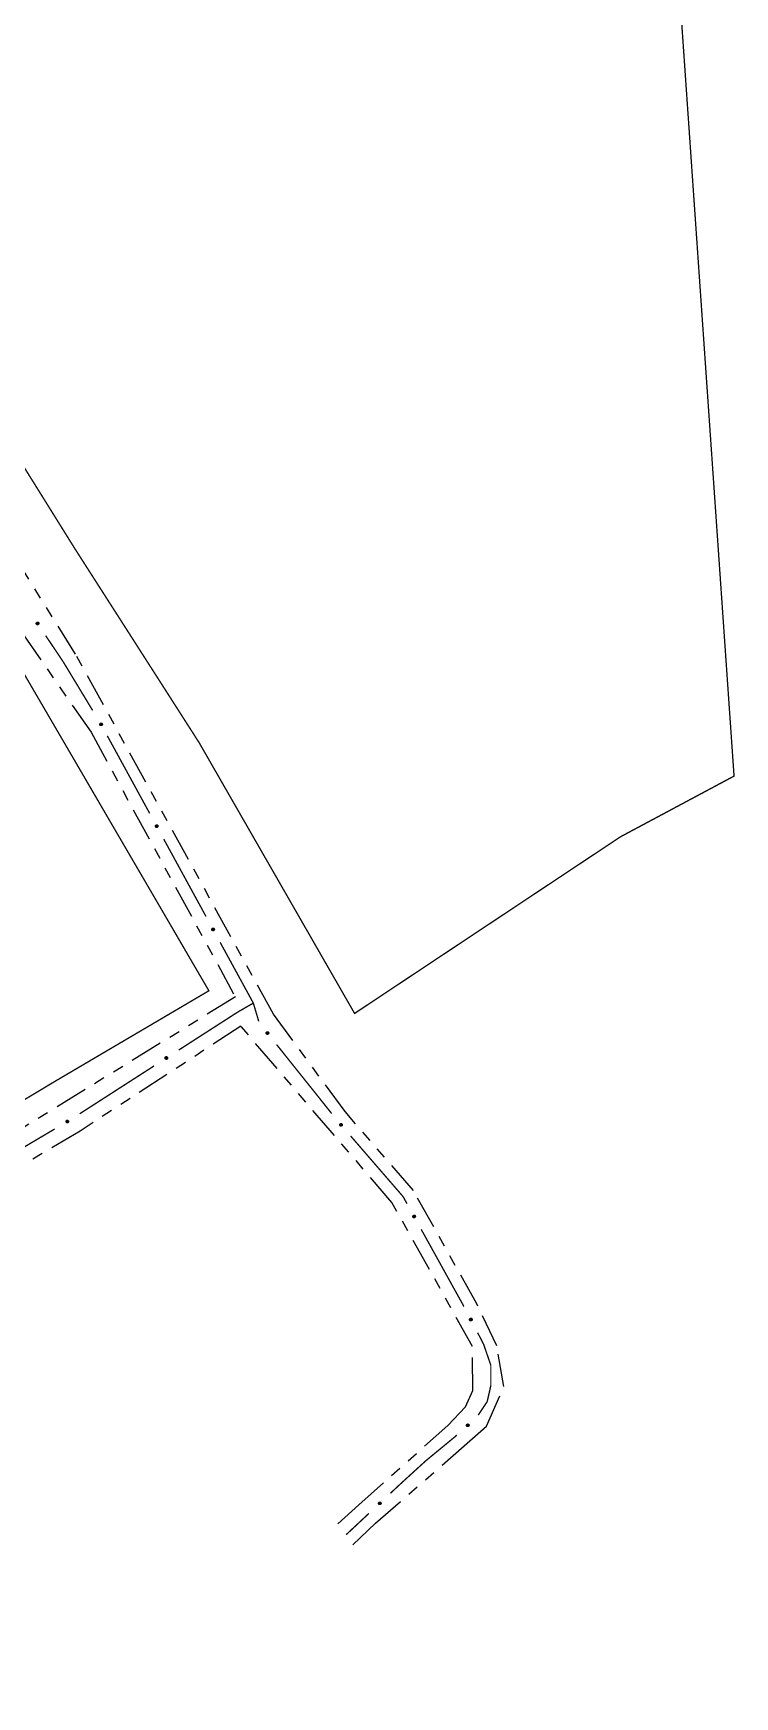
# Model space of a CAD drawing. Extents: x 209066 to 212010, y 4879784 to 4881672.
# Drawn here: x 209937.2 to 210032.6, y 4880922.3 to 4881148.5 of the extents above; entities that cross this region are included whole.
import ezdxf

# ---------------------------------------------------------------- set-up
doc = ezdxf.new("R2010")
doc.units = 0
doc.header["$LTSCALE"] = 1.5
doc.header["$MEASUREMENT"] = 0
doc.linetypes.add('TRACO_12', pattern=[2.5, 2, -0.5])
doc.linetypes.add('TRACO_25', pattern=[8, 3, -1, 1, -1, 1, -1])
for name, color, linetype in [('RU-QUADRA', 210, 'CONTINUOUS'), ('SV-EIXO-RUA-N-PAV', 6, 'CONTINUOUS'), ('SV-RUA-NAO-PAV', 7, 'CONTINUOUS')]:
    doc.layers.add(name, color=color, linetype=linetype)

msp = doc.modelspace()

# ---------------------------------------------------------------- linework, layer by layer
at = {"layer": 'RU-QUADRA', "linetype": 'TRACO_12', "const_width": 0.18, "flags": 128}
msp.add_lwpolyline([(209908.510429, 4881131.651148), (209898.310052, 4881147.269765), (209931.78278, 4881179.66544), (209985.291336, 4881229.678714), (209999.112942, 4881242.909296), (210016.833574, 4881259.87218), (210019.629838, 4881227.046925), (210021.970035, 4881199.620922), (210032.544247, 4881047.516758), (210017.126917, 4881039.278042), (209980.933662, 4881015.241554), (209959.79243, 4881052.058216), (209942.79317, 4881078.591575), (209926.891045, 4881104.113577)], close=True, dxfattribs=at)
at = {"layer": 'RU-QUADRA', "linetype": 'Continuous', "const_width": 0.18, "flags": 128}
msp.add_lwpolyline([(209939.739522, 4881005.743658), (209961.115703, 4881018.321756), (209947.339515, 4881041.942318), (209935.514281, 4881062.217786), (209913.738327, 4881047.879886), (209892.765732, 4881034.913062), (209883.72378, 4881029.322653), (209853.569322, 4881010.065497), (209839.411317, 4881006.986201), (209833.182881, 4881005.750092), (209805.156079, 4881000.187834), (209807.500596, 4880982.620624), (209811.740314, 4880950.852886), (209815.334843, 4880935.23898), (209879.390319, 4880970.089045), (209910.224835, 4880987.986327), (209919.21962, 4880993.397984)], close=True, dxfattribs=at)
at = {"layer": 'SV-EIXO-RUA-N-PAV'}
for points in [[(209937.816525, 4881068.452341), (209937.864645, 4881068.443592), (209937.904212, 4881068.426232), (209937.933045, 4881068.402255), (209937.953, 4881068.374423), (209937.970208, 4881068.343651), (209937.980712, 4881068.308798), (209937.983802, 4881068.267533), (209937.975363, 4881068.219201), (209937.954916, 4881068.179837), (209937.932922, 4881068.150311), (209937.905098, 4881068.127833), (209937.874924, 4881068.111617), (209937.83836, 4881068.101903), (209937.796512, 4881068.09918), (209937.748117, 4881068.108842), (209937.709444, 4881068.126126), (209937.682163, 4881068.150051), (209937.659742, 4881068.178165), (209937.642551, 4881068.209792), (209937.632437, 4881068.244064), (209937.629771, 4881068.286204), (209937.63994, 4881068.333843), (209937.656739, 4881068.372612), (209937.680274, 4881068.400221), (209937.70845, 4881068.421672), (209937.739105, 4881068.439306), (209937.7737, 4881068.451324), (209937.816525, 4881068.452341)], [(209946.476773, 4881054.730022), (209946.523894, 4881054.716922), (209946.561714, 4881054.696028), (209946.588242, 4881054.669522), (209946.605577, 4881054.639988), (209946.619908, 4881054.607774), (209946.627191, 4881054.572109), (209946.626506, 4881054.530734), (209946.613697, 4881054.483373), (209946.589747, 4881054.446037), (209946.565152, 4881054.418639), (209946.535396, 4881054.39879), (209946.503869, 4881054.385393), (209946.466572, 4881054.379053), (209946.424649, 4881054.380156), (209946.377337, 4881054.394188), (209946.3404, 4881054.414927), (209946.315414, 4881054.441238), (209946.295649, 4881054.47128), (209946.281413, 4881054.504342), (209946.274465, 4881054.539393), (209946.275652, 4881054.5816), (209946.290121, 4881054.628114), (209946.310384, 4881054.66519), (209946.336338, 4881054.690539), (209946.366352, 4881054.709332), (209946.398487, 4881054.724099), (209946.434033, 4881054.732912), (209946.476773, 4881054.730022)], [(209954.042888, 4881040.882946), (209954.090009, 4881040.869847), (209954.127829, 4881040.848952), (209954.154357, 4881040.822447), (209954.171691, 4881040.792912), (209954.186022, 4881040.760699), (209954.193305, 4881040.725033), (209954.192621, 4881040.683659), (209954.179812, 4881040.636297), (209954.155861, 4881040.598961), (209954.131267, 4881040.571563), (209954.10151, 4881040.551714), (209954.069984, 4881040.538317), (209954.032687, 4881040.531977), (209953.990764, 4881040.53308), (209953.943452, 4881040.547112), (209953.906515, 4881040.567851), (209953.881529, 4881040.594162), (209953.861764, 4881040.624204), (209953.847527, 4881040.657266), (209953.84058, 4881040.692317), (209953.841767, 4881040.734525), (209953.856235, 4881040.781038), (209953.876499, 4881040.818115), (209953.902452, 4881040.843463), (209953.932467, 4881040.862256), (209953.964601, 4881040.877023), (209954.000148, 4881040.885837), (209954.042888, 4881040.882946)], [(209961.714807, 4881026.842232), (209961.761929, 4881026.829132), (209961.799749, 4881026.808238), (209961.826276, 4881026.781733), (209961.843611, 4881026.752198), (209961.857942, 4881026.719985), (209961.865225, 4881026.684319), (209961.86454, 4881026.642944), (209961.851731, 4881026.595583), (209961.827781, 4881026.558247), (209961.803186, 4881026.530849), (209961.77343, 4881026.511), (209961.741903, 4881026.497603), (209961.704606, 4881026.491263), (209961.662683, 4881026.492366), (209961.615371, 4881026.506398), (209961.578434, 4881026.527137), (209961.553448, 4881026.553448), (209961.533683, 4881026.58349), (209961.519447, 4881026.616552), (209961.512499, 4881026.651603), (209961.513686, 4881026.693811), (209961.528155, 4881026.740324), (209961.548418, 4881026.777401), (209961.574372, 4881026.802749), (209961.604386, 4881026.821542), (209961.636521, 4881026.836309), (209961.672067, 4881026.845123), (209961.714807, 4881026.842232)], [(209969.07027, 4881012.750065), (209969.118948, 4881012.745331), (209969.159817, 4881012.731308), (209969.190538, 4881012.709802), (209969.212729, 4881012.683719), (209969.232427, 4881012.654477), (209969.245781, 4881012.620614), (209969.252279, 4881012.579747), (209969.247873, 4881012.530882), (209969.230756, 4881012.48996), (209969.211283, 4881012.458713), (209969.185417, 4881012.434008), (209969.15669, 4881012.415348), (209969.121056, 4881012.40264), (209969.079577, 4881012.39646), (209969.030548, 4881012.402079), (209968.990576, 4881012.416102), (209968.961408, 4881012.437684), (209968.936735, 4881012.463845), (209968.916983, 4881012.493939), (209968.904065, 4881012.527255), (209968.897918, 4881012.56903), (209968.904106, 4881012.617347), (209968.917636, 4881012.657375), (209968.938804, 4881012.686838), (209968.965106, 4881012.710549), (209968.994195, 4881012.730662), (209969.027676, 4881012.745504), (209969.07027, 4881012.750065)], [(209955.505015, 4881009.158641), (209955.495321, 4881009.110702), (209955.477188, 4881009.071484), (209955.452649, 4881009.043127), (209955.42443, 4881009.023723), (209955.393325, 4881009.007123), (209955.358273, 4881008.997306), (209955.316955, 4881008.995028), (209955.268798, 4881009.004414), (209955.229844, 4881009.025631), (209955.200756, 4881009.048202), (209955.178828, 4881009.076461), (209955.163209, 4881009.106948), (209955.154215, 4881009.143696), (209955.152315, 4881009.18559), (209955.162926, 4881009.233785), (209955.180967, 4881009.272112), (209955.205423, 4881009.298917), (209955.233973, 4881009.320781), (209955.265931, 4881009.337348), (209955.300395, 4881009.346786), (209955.342579, 4881009.348623), (209955.390009, 4881009.33752), (209955.428441, 4881009.319962), (209955.455582, 4881009.29589), (209955.476475, 4881009.267297), (209955.493504, 4881009.236302), (209955.504839, 4881009.201478), (209955.505015, 4881009.158641)], [(209942.034995, 4881000.516983), (209942.023516, 4881000.46944), (209942.003929, 4881000.430927), (209941.978348, 4881000.403507), (209941.949424, 4881000.385172), (209941.91772, 4881000.369746), (209941.882325, 4881000.361246), (209941.840951, 4881000.360514), (209941.793179, 4881000.371694), (209941.755044, 4881000.394351), (209941.72682, 4881000.417993), (209941.705965, 4881000.447053), (209941.691495, 4881000.478102), (209941.683882, 4881000.51516), (209941.683549, 4881000.557096), (209941.695953, 4881000.604861), (209941.715415, 4881000.642487), (209941.740855, 4881000.668359), (209941.770202, 4881000.689141), (209941.802758, 4881000.704501), (209941.83755, 4881000.712645), (209941.879774, 4881000.712904), (209941.926756, 4881000.700036), (209941.964504, 4881000.681054), (209941.990727, 4881000.655984), (209942.010536, 4881000.62663), (209942.026395, 4881000.59502), (209942.03642, 4881000.559796), (209942.034995, 4881000.516983)], [(209979.074725, 4881000.269705), (209979.123552, 4881000.266876), (209979.164937, 4881000.25446), (209979.196475, 4881000.23417), (209979.219668, 4881000.208974), (209979.240493, 4881000.180524), (209979.25516, 4881000.147208), (209979.263248, 4881000.106626), (209979.260754, 4881000.057626), (209979.245249, 4881000.016067), (209979.227011, 4880999.984084), (209979.20213, 4880999.958386), (209979.174154, 4880999.938619), (209979.139044, 4880999.924528), (209979.097837, 4880999.916733), (209979.048627, 4880999.920433), (209979.008137, 4880999.932883), (209978.978148, 4880999.95331), (209978.952472, 4880999.978487), (209978.93156, 4881000.007787), (209978.917351, 4881000.040573), (209978.909577, 4881000.082076), (209978.913873, 4881000.130598), (209978.925829, 4881000.171123), (209978.945829, 4881000.201391), (209978.971186, 4881000.226111), (209978.999467, 4881000.247345), (209979.032342, 4881000.263483), (209979.074725, 4881000.269705)], [(209989.0544, 4880987.800799), (209989.101594, 4880987.787965), (209989.139531, 4880987.767284), (209989.166208, 4880987.740928), (209989.183709, 4880987.711492), (209989.198221, 4880987.67936), (209989.205705, 4880987.643736), (209989.205253, 4880987.602358), (209989.192711, 4880987.554925), (209989.168972, 4880987.517455), (209989.144532, 4880987.489919), (209989.114888, 4880987.469903), (209989.083437, 4880987.456328), (209989.046177, 4880987.449777), (209989.004248, 4880987.450645), (209988.956858, 4880987.46441), (209988.919804, 4880987.48494), (209988.894671, 4880987.51111), (209988.874737, 4880987.54104), (209988.860314, 4880987.574021), (209988.853169, 4880987.609033), (209988.854118, 4880987.651246), (209988.868325, 4880987.697841), (209988.888379, 4880987.735031), (209988.914189, 4880987.760525), (209988.944097, 4880987.779487), (209988.976148, 4880987.794434), (209989.011644, 4880987.803448), (209989.0544, 4880987.800799)], [(209996.770766, 4880973.781754), (209996.817613, 4880973.767703), (209996.855002, 4880973.746048), (209996.880988, 4880973.719011), (209996.897721, 4880973.689131), (209996.911397, 4880973.656635), (209996.917957, 4880973.62083), (209996.916435, 4880973.579477), (209996.902671, 4880973.532384), (209996.87797, 4880973.495541), (209996.852826, 4880973.468646), (209996.822674, 4880973.449404), (209996.790882, 4880973.436647), (209996.753464, 4880973.431063), (209996.711573, 4880973.433014), (209996.664554, 4880973.448001), (209996.628044, 4880973.469483), (209996.603596, 4880973.496295), (209996.584443, 4880973.52673), (209996.570878, 4880973.560074), (209996.564642, 4880973.595258), (209996.566683, 4880973.637433), (209996.58209, 4880973.683644), (209996.603099, 4880973.720303), (209996.629561, 4880973.745121), (209996.659949, 4880973.763303), (209996.692376, 4880973.777416), (209996.728094, 4880973.785509), (209996.770766, 4880973.781754)], [(209996.502247, 4880959.244319), (209996.500369, 4880959.195447), (209996.488761, 4880959.153827), (209996.469088, 4880959.121901), (209996.444348, 4880959.098222), (209996.416308, 4880959.076848), (209996.383285, 4880959.061535), (209996.342867, 4880959.052659), (209996.293828, 4880959.054199), (209996.251975, 4880959.068893), (209996.219643, 4880959.086505), (209996.193467, 4880959.110881), (209996.173159, 4880959.138468), (209996.158388, 4880959.173297), (209996.149792, 4880959.214344), (209996.152534, 4880959.263617), (209996.164194, 4880959.304341), (209996.184033, 4880959.334722), (209996.208706, 4880959.360883), (209996.237594, 4880959.382361), (209996.270097, 4880959.397206), (209996.311441, 4880959.405785), (209996.360037, 4880959.402435), (209996.400788, 4880959.391269), (209996.431439, 4880959.371862), (209996.456648, 4880959.346991), (209996.478428, 4880959.319129), (209996.495202, 4880959.286573), (209996.502247, 4880959.244319)], [(209984.531617, 4880948.639227), (209984.53067, 4880948.590327), (209984.519856, 4880948.548495), (209984.500794, 4880948.5162), (209984.476509, 4880948.492054), (209984.448882, 4880948.47015), (209984.416156, 4880948.454212), (209984.375915, 4880948.444567), (209984.326855, 4880948.445174), (209984.28473, 4880948.459068), (209984.252069, 4880948.476061), (209984.225433, 4880948.499935), (209984.204604, 4880948.52713), (209984.189172, 4880948.561672), (209984.179796, 4880948.602547), (209984.1816, 4880948.651864), (209984.192483, 4880948.692803), (209984.21174, 4880948.723555), (209984.23591, 4880948.750181), (209984.264383, 4880948.772206), (209984.296598, 4880948.787666), (209984.337771, 4880948.797031), (209984.386423, 4880948.794606), (209984.427378, 4880948.784218), (209984.458393, 4880948.765398), (209984.484071, 4880948.741012), (209984.506378, 4880948.713569), (209984.523769, 4880948.681339), (209984.531617, 4880948.639227)]]:
    msp.add_lwpolyline(points, close=True, dxfattribs=at)
for points in [[(209937.629771, 4881068.286204), (209937.796512, 4881068.09918)], [(209937.632437, 4881068.244064), (209937.748117, 4881068.108842)], [(209937.63615, 4881068.261889), (209937.767604, 4881068.110193)], [(209937.638266, 4881068.307689), (209937.815314, 4881068.102784)], [(209937.63994, 4881068.333843), (209937.83836, 4881068.101903)], [(209937.640441, 4881068.223679), (209937.724797, 4881068.122538)], [(209937.642551, 4881068.209792), (209937.709444, 4881068.126126)], [(209937.648718, 4881068.350867), (209937.853135, 4881068.110102)], [(209937.656739, 4881068.372612), (209937.874924, 4881068.111617)], [(209937.669803, 4881068.383107), (209937.887912, 4881068.121951)], [(209937.680274, 4881068.400221), (209937.905098, 4881068.127833)], [(209937.695452, 4881068.408549), (209937.91586, 4881068.139075)], [(209937.70845, 4881068.421672), (209937.932922, 4881068.150311)], [(209937.726798, 4881068.427956), (209937.942626, 4881068.170198)], [(209937.739105, 4881068.439306), (209937.954916, 4881068.179837)], [(209937.758922, 4881068.441309), (209937.96295, 4881068.20357)], [(209937.7737, 4881068.451324), (209937.975363, 4881068.219201)], [(209937.794088, 4881068.450132), (209937.976056, 4881068.245244)], [(209937.816525, 4881068.452341), (209937.983802, 4881068.267533)], [(209937.842543, 4881068.44651), (209937.977784, 4881068.29407)], [(209937.864645, 4881068.443592), (209937.980712, 4881068.308798)], [(209937.887243, 4881068.433793), (209937.969706, 4881068.333024)], [(209937.904212, 4881068.426232), (209937.970208, 4881068.343651)], [(209946.274465, 4881054.539393), (209946.377337, 4881054.394188)], [(209946.275652, 4881054.5816), (209946.424649, 4881054.380156)], [(209946.279787, 4881054.556805), (209946.396866, 4881054.393757)], [(209946.280577, 4881054.518364), (209946.355363, 4881054.409953)], [(209946.281413, 4881054.504342), (209946.3404, 4881054.414927)], [(209946.28607, 4881054.602221), (209946.443702, 4881054.38203)], [(209946.290121, 4881054.628114), (209946.466572, 4881054.379053)], [(209946.300414, 4881054.644267), (209946.482032, 4881054.38587)], [(209946.310384, 4881054.66519), (209946.503869, 4881054.385393)], [(209946.32435, 4881054.67445), (209946.517745, 4881054.394499)], [(209946.336338, 4881054.690539), (209946.535396, 4881054.39879)], [(209946.352212, 4881054.697449), (209946.547138, 4881054.409005)], [(209946.366352, 4881054.709332), (209946.565152, 4881054.418639)], [(209946.385197, 4881054.713917), (209946.576629, 4881054.437558)], [(209946.398487, 4881054.724099), (209946.589747, 4881054.446037)], [(209946.418404, 4881054.724287), (209946.599911, 4881054.468939)], [(209946.434033, 4881054.732912), (209946.613697, 4881054.483373)], [(209946.454228, 4881054.729867), (209946.616761, 4881054.509244)], [(209946.476773, 4881054.730022), (209946.626506, 4881054.530734)], [(209946.50215, 4881054.721844), (209946.622933, 4881054.55771)], [(209946.523894, 4881054.716922), (209946.627191, 4881054.572109)], [(209946.545505, 4881054.705105), (209946.618439, 4881054.597237)], [(209946.561714, 4881054.696028), (209946.619908, 4881054.607774)], [(209953.84058, 4881040.692317), (209953.943452, 4881040.547112)], [(209953.841767, 4881040.734525), (209953.990764, 4881040.53308)], [(209953.845902, 4881040.709729), (209953.96298, 4881040.546682)], [(209953.846692, 4881040.671288), (209953.921477, 4881040.562877)], [(209953.847527, 4881040.657266), (209953.906515, 4881040.567851)], [(209953.852185, 4881040.755145), (209954.009816, 4881040.534955)], [(209953.856235, 4881040.781038), (209954.032687, 4881040.531977)], [(209953.866529, 4881040.797192), (209954.048147, 4881040.538794)], [(209953.876499, 4881040.818115), (209954.069984, 4881040.538317)], [(209953.890465, 4881040.827375), (209954.08386, 4881040.547423)], [(209953.902452, 4881040.843463), (209954.10151, 4881040.551714)], [(209953.918327, 4881040.850373), (209954.113252, 4881040.561929)], [(209953.932467, 4881040.862256), (209954.131267, 4881040.571563)], [(209953.951311, 4881040.866841), (209954.142744, 4881040.590482)], [(209953.964601, 4881040.877023), (209954.155861, 4881040.598961)], [(209953.984519, 4881040.877211), (209954.166025, 4881040.621863)], [(209954.000148, 4881040.885837), (209954.179812, 4881040.636297)], [(209954.020343, 4881040.882791), (209954.182875, 4881040.662168)], [(209954.042888, 4881040.882946), (209954.192621, 4881040.683659)], [(209954.068265, 4881040.874768), (209954.189047, 4881040.710634)], [(209954.090009, 4881040.869847), (209954.193305, 4881040.725033)], [(209954.11162, 4881040.858029), (209954.184553, 4881040.750162)], [(209954.127829, 4881040.848952), (209954.186022, 4881040.760699)], [(209961.512499, 4881026.651603), (209961.615371, 4881026.506398)], [(209961.513686, 4881026.693811), (209961.662683, 4881026.492366)], [(209961.517821, 4881026.669015), (209961.6349, 4881026.505967)], [(209961.518612, 4881026.630574), (209961.593397, 4881026.522163)], [(209961.519447, 4881026.616552), (209961.578434, 4881026.527137)], [(209961.524104, 4881026.714431), (209961.681736, 4881026.49424)], [(209961.528155, 4881026.740324), (209961.704606, 4881026.491263)], [(209961.538448, 4881026.756477), (209961.720066, 4881026.49808)], [(209961.548418, 4881026.777401), (209961.741903, 4881026.497603)], [(209961.562384, 4881026.786661), (209961.755779, 4881026.506709)], [(209961.574372, 4881026.802749), (209961.77343, 4881026.511)], [(209961.590246, 4881026.809659), (209961.785172, 4881026.521215)], [(209961.604386, 4881026.821542), (209961.803186, 4881026.530849)], [(209961.623231, 4881026.826127), (209961.814663, 4881026.549768)], [(209961.636521, 4881026.836309), (209961.827781, 4881026.558247)], [(209961.656438, 4881026.836497), (209961.837945, 4881026.581149)], [(209961.672067, 4881026.845123), (209961.851731, 4881026.595583)], [(209961.692262, 4881026.842077), (209961.854795, 4881026.621454)], [(209961.714807, 4881026.842232), (209961.86454, 4881026.642944)], [(209961.740185, 4881026.834054), (209961.860967, 4881026.66992)], [(209961.761929, 4881026.829132), (209961.865225, 4881026.684319)], [(209961.783539, 4881026.817315), (209961.856473, 4881026.709447)], [(209961.799749, 4881026.808238), (209961.857942, 4881026.719985)], [(209968.897918, 4881012.56903), (209969.079577, 4881012.39646)], [(209968.904065, 4881012.527255), (209969.030548, 4881012.402079)], [(209968.904106, 4881012.617347), (209969.121056, 4881012.40264)], [(209968.904605, 4881012.591144), (209969.098016, 4881012.401608)], [(209968.906289, 4881012.545326), (209969.049856, 4881012.40504)], [(209968.911444, 4881012.63504), (209969.1351, 4881012.412034)], [(209968.91373, 4881012.507604), (209969.006174, 4881012.413797)], [(209968.916983, 4881012.493939), (209968.990576, 4881012.416102)], [(209968.917636, 4881012.657375), (209969.15669, 4881012.415348)], [(209968.929786, 4881012.668915), (209969.168777, 4881012.426722)], [(209968.938804, 4881012.686838), (209969.185417, 4881012.434008)], [(209968.95324, 4881012.696395), (209969.195211, 4881012.446103)], [(209968.965106, 4881012.710549), (209969.211283, 4881012.458713)], [(209968.982871, 4881012.718331), (209969.219306, 4881012.479336)], [(209968.994195, 4881012.730662), (209969.230756, 4881012.48996)], [(209969.013778, 4881012.7343), (209969.236797, 4881012.514277)], [(209969.027676, 4881012.745504), (209969.247873, 4881012.530882)], [(209969.048093, 4881012.746005), (209969.246406, 4881012.556893)], [(209969.07027, 4881012.750065), (209969.252279, 4881012.579747)], [(209969.09668, 4881012.746409), (209969.244084, 4881012.605694)], [(209969.118948, 4881012.745331), (209969.245781, 4881012.620614)], [(209969.14228, 4881012.737438), (209969.232807, 4881012.643845)], [(209969.159817, 4881012.731308), (209969.232427, 4881012.654477)], [(209955.342579, 4881009.348623), (209955.152315, 4881009.18559)], [(209955.390009, 4881009.33752), (209955.154215, 4881009.143696)], [(209955.363893, 4881009.339707), (209955.155549, 4881009.16672)], [(209955.406858, 4881009.328409), (209955.162122, 4881009.128763)], [(209955.300395, 4881009.346786), (209955.162926, 4881009.233785)], [(209955.428441, 4881009.319962), (209955.163209, 4881009.106948)], [(209955.318143, 4881009.342724), (209955.163893, 4881009.214275)], [(209955.438677, 4881009.306695), (209955.173285, 4881009.093759)], [(209955.279857, 4881009.339184), (209955.177077, 4881009.256831)], [(209955.455582, 4881009.29589), (209955.178828, 4881009.076461)], [(209955.265931, 4881009.337348), (209955.180967, 4881009.272112)], [(209955.46361, 4881009.280551), (209955.189857, 4881009.06548)], [(209955.476475, 4881009.267297), (209955.200756, 4881009.048202)], [(209955.482397, 4881009.248829), (209955.220448, 4881009.038108)], [(209955.493504, 4881009.236302), (209955.229844, 4881009.025631)], [(209955.495117, 4881009.216449), (209955.253414, 4881009.017132)], [(209955.504839, 4881009.201478), (209955.268798, 4881009.004414)], [(209955.503247, 4881009.181116), (209955.294823, 4881009.00321)], [(209955.505015, 4881009.158641), (209955.316955, 4881008.995028)], [(209955.498674, 4881009.132743), (209955.343605, 4881009.000523)], [(209955.495321, 4881009.110702), (209955.358273, 4881008.997306)], [(209955.485081, 4881009.088301), (209955.38271, 4881009.007834)], [(209955.477188, 4881009.071484), (209955.393325, 4881009.007123)], [(209941.879774, 4881000.712904), (209941.683549, 4881000.557096)], [(209941.926756, 4881000.700036), (209941.683882, 4881000.51516)], [(209941.900739, 4881000.703198), (209941.686075, 4881000.538119)], [(209941.943252, 4881000.690302), (209941.691225, 4881000.499943)], [(209941.964504, 4881000.681054), (209941.691495, 4881000.478102)], [(209941.83755, 4881000.712645), (209941.695953, 4881000.604861)], [(209941.855135, 4881000.707922), (209941.696191, 4881000.585329)], [(209941.974237, 4881000.667413), (209941.701072, 4881000.464546)], [(209941.990727, 4881000.655984), (209941.705965, 4881000.447053)], [(209941.816743, 4881000.705816), (209941.710957, 4881000.627362)], [(209941.802758, 4881000.704501), (209941.715415, 4881000.642487)], [(209941.998176, 4881000.640355), (209941.716575, 4881000.435667)], [(209942.010536, 4881000.62663), (209941.72682, 4881000.417993)], [(209942.015764, 4881000.607954), (209941.746122, 4881000.407171)], [(209942.026395, 4881000.59502), (209941.755044, 4881000.394351)], [(209942.027265, 4881000.575121), (209941.778281, 4881000.384978)], [(209942.03642, 4881000.559796), (209941.793179, 4881000.371694)], [(209942.034068, 4881000.539509), (209941.81914, 4881000.369517)], [(209942.034995, 4881000.516983), (209941.840951, 4881000.360514)], [(209942.02769, 4881000.49134), (209941.867788, 4881000.365009)], [(209942.023516, 4881000.46944), (209941.882325, 4881000.361246)], [(209942.012446, 4881000.447438), (209941.907139, 4881000.370853)], [(209942.003929, 4881000.430927), (209941.91772, 4881000.369746)], [(209978.909577, 4881000.082076), (209979.097837, 4880999.916733)], [(209978.913873, 4881000.130598), (209979.139044, 4880999.924528)], [(209978.915394, 4881000.104434), (209979.116061, 4880999.922598)], [(209978.917351, 4881000.040573), (209979.048627, 4880999.920433)], [(209978.918867, 4881000.058717), (209979.067804, 4880999.924146)], [(209978.920514, 4881000.148564), (209979.15271, 4880999.934464)], [(209978.925829, 4881000.171123), (209979.174154, 4880999.938619)], [(209978.927776, 4881000.021314), (209979.023814, 4880999.93119)], [(209978.93156, 4881000.007787), (209979.008137, 4880999.932883)], [(209978.937519, 4881000.18313), (209979.185788, 4880999.950457)], [(209978.945829, 4881000.201391), (209979.20213, 4880999.958386)], [(209978.959881, 4881000.211504), (209979.211444, 4880999.970855)], [(209978.971186, 4881000.226111), (209979.227011, 4880999.984084)], [(209978.988633, 4881000.234581), (209979.234223, 4881000.005004)], [(209978.999467, 4881000.247345), (209979.245249, 4881000.016067)], [(209979.018893, 4881000.251745), (209979.250335, 4881000.040601)], [(209979.032342, 4881000.263483), (209979.260754, 4881000.057626)], [(209979.052724, 4881000.264781), (209979.258272, 4881000.08356)], [(209979.074725, 4881000.269705), (209979.263248, 4881000.106626)], [(209979.101259, 4881000.267083), (209979.254046, 4881000.132234)], [(209979.123552, 4881000.266876), (209979.25516, 4881000.147208)], [(209979.147174, 4881000.2599), (209979.241287, 4881000.169915)], [(209979.164937, 4881000.25446), (209979.240493, 4881000.180524)], [(209988.853169, 4880987.609033), (209988.956858, 4880987.46441)], [(209988.854118, 4880987.651246), (209989.004248, 4880987.450645)], [(209988.858393, 4880987.626474), (209988.976389, 4880987.464089)], [(209988.8594, 4880987.588038), (209988.934795, 4880987.480051)], [(209988.860314, 4880987.574021), (209988.919804, 4880987.48494)], [(209988.86442, 4880987.671925), (209989.02329, 4880987.452626)], [(209988.868325, 4880987.697841), (209989.046177, 4880987.449777)], [(209988.878527, 4880987.714052), (209989.061598, 4880987.456682)], [(209988.888379, 4880987.735031), (209989.083437, 4880987.456328)], [(209988.902292, 4880987.744369), (209989.097262, 4880987.465512)], [(209988.914189, 4880987.760525), (209989.114888, 4880987.469903)], [(209988.930024, 4880987.767524), (209989.126572, 4880987.480183)], [(209988.944097, 4880987.779487), (209989.144532, 4880987.489919)], [(209988.962916, 4880987.784178), (209989.155902, 4880987.508902)], [(209988.976148, 4880987.794434), (209989.168972, 4880987.517455)], [(209988.996064, 4880987.794735), (209989.179007, 4880987.540414)], [(209989.011644, 4880987.803448), (209989.192711, 4880987.554925)], [(209989.031856, 4880987.800517), (209989.195629, 4880987.580814)], [(209989.0544, 4880987.800799), (209989.205253, 4880987.602358)], [(209989.079823, 4880987.792764), (209989.201528, 4880987.629313)], [(209989.101594, 4880987.787965), (209989.205705, 4880987.643736)], [(209989.123271, 4880987.776269), (209989.196811, 4880987.668815)], [(209989.139531, 4880987.767284), (209989.198221, 4880987.67936)], [(209996.564642, 4880973.595258), (209996.664554, 4880973.448001)], [(209996.566683, 4880973.637433), (209996.711573, 4880973.433014)], [(209996.570315, 4880973.612559), (209996.68407, 4880973.447175)], [(209996.577516, 4880973.657839), (209996.730659, 4880973.434503)], [(209996.58209, 4880973.683644), (209996.753464, 4880973.431063)], [(209996.592708, 4880973.699586), (209996.769059, 4880973.437566)], [(209996.603099, 4880973.720303), (209996.790882, 4880973.436647)], [(209996.61725, 4880973.729278), (209996.80494, 4880973.445471)], [(209996.629561, 4880973.745121), (209996.822674, 4880973.449404)], [(209996.645571, 4880973.751708), (209996.83462, 4880973.459378)], [(209996.659949, 4880973.763303), (209996.852826, 4880973.468646)], [(209996.678883, 4880973.767506), (209996.864683, 4880973.487329)], [(209996.692376, 4880973.777416), (209996.87797, 4880973.495541)], [(209996.712293, 4880973.777201), (209996.888595, 4880973.518232)], [(209996.728094, 4880973.785509), (209996.902671, 4880973.532384)], [(209996.748223, 4880973.782055), (209996.906257, 4880973.558189)], [(209996.770766, 4880973.781754), (209996.916435, 4880973.579477)], [(209996.795973, 4880973.773064), (209996.913409, 4880973.606519)], [(209996.817613, 4880973.767703), (209996.917957, 4880973.62083)], [(209996.83898, 4880973.755451), (209996.909716, 4880973.64613)], [(209996.855002, 4880973.746048), (209996.911397, 4880973.656635)], [(209996.570327, 4880973.574109), (209996.642903, 4880973.464208)], [(209996.570878, 4880973.560074), (209996.628044, 4880973.469483)], [(209996.311441, 4880959.405785), (209996.149792, 4880959.214344)], [(209996.270097, 4880959.397206), (209996.152534, 4880959.263617)], [(209996.333908, 4880959.400404), (209996.15601, 4880959.196238)], [(209996.288267, 4880959.396043), (209996.156619, 4880959.244515)], [(209996.360037, 4880959.402435), (209996.158388, 4880959.173297)], [(209996.251045, 4880959.386408), (209996.162806, 4880959.288635)], [(209996.237594, 4880959.382361), (209996.164194, 4880959.304341)], [(209996.378129, 4880959.396145), (209996.168587, 4880959.159826)], [(209996.400788, 4880959.391269), (209996.173159, 4880959.138468)], [(209996.413019, 4880959.379815), (209996.185221, 4880959.127066)], [(209996.431439, 4880959.371862), (209996.193467, 4880959.110881)], [(209996.441824, 4880959.358009), (209996.206114, 4880959.101812)], [(209996.456648, 4880959.346991), (209996.219643, 4880959.086505)], [(209996.465455, 4880959.329712), (209996.2407, 4880959.079701)], [(209996.478428, 4880959.319129), (209996.251975, 4880959.068893)], [(209996.483205, 4880959.299792), (209996.276604, 4880959.064285)], [(209996.495202, 4880959.286573), (209996.293828, 4880959.054199)], [(209996.496897, 4880959.26622), (209996.319709, 4880959.057185)], [(209996.502247, 4880959.244319), (209996.342867, 4880959.052659)], [(209996.500143, 4880959.217739), (209996.368291, 4880959.062358)], [(209996.500369, 4880959.195447), (209996.383285, 4880959.061535)], [(209996.493854, 4880959.171693), (209996.405717, 4880959.075847)], [(209996.488761, 4880959.153827), (209996.416308, 4880959.076848)], [(209984.337771, 4880948.797031), (209984.179796, 4880948.602547)], [(209984.296598, 4880948.787666), (209984.1816, 4880948.651864)], [(209984.314788, 4880948.78685), (209984.186048, 4880948.632843)], [(209984.360337, 4880948.792079), (209984.186358, 4880948.584562)], [(209984.386423, 4880948.794606), (209984.189172, 4880948.561672)], [(209984.277755, 4880948.776508), (209984.191393, 4880948.677073)], [(209984.264383, 4880948.772206), (209984.192483, 4880948.692803)], [(209984.404631, 4880948.788662), (209984.199626, 4880948.548397)], [(209984.427378, 4880948.784218), (209984.204604, 4880948.52713)], [(209984.439826, 4880948.773), (209984.21688, 4880948.51596)], [(209984.458393, 4880948.765398), (209984.225433, 4880948.499935)], [(209984.46904, 4880948.751746), (209984.23825, 4880948.491108)], [(209984.484071, 4880948.741012), (209984.252069, 4880948.476061)], [(209984.493206, 4880948.723904), (209984.273251, 4880948.46966)], [(209984.506378, 4880948.713569), (209984.28473, 4880948.459068)], [(209984.511522, 4880948.694327), (209984.309442, 4880948.454929)], [(209984.523769, 4880948.681339), (209984.326855, 4880948.445174)], [(209984.525851, 4880948.661022), (209984.352674, 4880948.448652)], [(209984.531617, 4880948.639227), (209984.375915, 4880948.444567)], [(209984.530019, 4880948.612612), (209984.401149, 4880948.454748)], [(209984.53067, 4880948.590327), (209984.416156, 4880948.454212)], [(209984.524608, 4880948.566454), (209984.438311, 4880948.468948)], [(209984.519856, 4880948.548495), (209984.448882, 4880948.47015)]]:
    msp.add_lwpolyline(points, dxfattribs=at)
at = {"layer": 'SV-EIXO-RUA-N-PAV', "const_width": 0.18}
for points in [[(209938.920227, 4881066.611329), (209941.150203, 4881063.290605)], [(209941.150203, 4881063.290605), (209941.296234, 4881063.073146)], [(209941.296234, 4881063.073146), (209945.300055, 4881056.451442)], [(209947.302252, 4881052.989702), (209953.056191, 4881042.459166)], [(209954.974171, 4881038.948988), (209960.728111, 4881028.418452)], [(209962.646091, 4881024.908274), (209966.961545, 4881017.010372)], [(209967.159491, 4881016.648104), (209965.427194, 4881015.64853)], [(209966.961545, 4881017.010372), (209967.159491, 4881016.648104)], [(209967.159491, 4881016.648104), (209967.894478, 4881014.167521)], [(209965.053276, 4881015.432772), (209957.006572, 4881010.255621)], [(209965.427194, 4881015.64853), (209965.053276, 4881015.432772)], [(209970.322667, 4881011.006797), (209977.814757, 4881001.632972)], [(209953.642671, 4881008.091327), (209943.550966, 4881001.598447)], [(209940.134058, 4880999.520026), (209929.806714, 4880993.408891)], [(209980.394261, 4880998.576687), (209986.938028, 4880991.015)], [(209986.938028, 4880991.015), (209987.523089, 4880990.338929)], [(209987.523089, 4880990.338929), (209988.058836, 4880989.371433)], [(209989.996567, 4880985.872119), (209995.80976, 4880975.374177)], [(209997.662721, 4880971.829345), (209998.124359, 4880970.942276)], [(209998.124359, 4880970.942276), (209998.472859, 4880970.272609)], [(209998.472859, 4880970.272609), (209999.204734, 4880968.150173)], [(209999.204734, 4880968.150173), (209999.463789, 4880967.398914)], [(209999.463789, 4880967.398914), (209999.463789, 4880965.193583)], [(209999.463789, 4880964.624311), (209999.146709, 4880963.229161)], [(209999.463789, 4880965.193583), (209999.463789, 4880964.624311)], [(209998.968324, 4880962.444267), (209997.750707, 4880960.617842)], [(209999.146709, 4880963.229161), (209998.968324, 4880962.444267)], [(209994.608235, 4880957.687806), (209990.982992, 4880954.705011)], [(209994.835222, 4880957.892094), (209994.608235, 4880957.687806)], [(209990.694063, 4880954.467285), (209988.011157, 4880952.028279)], [(209990.982992, 4880954.705011), (209990.694063, 4880954.467285)], [(209987.423996, 4880951.494497), (209985.812333, 4880949.987487)], [(209988.011157, 4880952.028279), (209987.423996, 4880951.494497)], [(209982.890637, 4880947.255511), (209979.968941, 4880944.523536)], [(209979.968941, 4880944.523536), (209979.79384, 4880944.359805)]]:
    msp.add_lwpolyline(points, dxfattribs=at)
at = {"layer": 'SV-RUA-NAO-PAV', "linetype": 'TRACO_25'}
for points in [[(209980.67351, 4880942.956158, 5.337505), (209983.77148, 4880945.92768, 5.337505), (209995.847239, 4880956.422842, 5.337505), (209998.881985, 4880959.109857, 5.337505), (210001.221268, 4880964.483886, 5.337505), (210000.265963, 4880970.02583, 5.337505), (209997.565703, 4880975.735297, 5.317445), (209988.925161, 4880991.163892, 5.327475), (209979.645172, 4881001.893003, 5.327475), (209969.894981, 4881015.161857, 5.317445), (209942.983203, 4881064.097388, 6.049635), (209918.972144, 4881102.563952, 6.922245), (209901.321608, 4881128.451679, 7.032575), (209892.151135, 4881143.820295, 7.243205), (209891.750888, 4881146.719998, 7.263265), (209892.697499, 4881150.319353, 7.343504)], [(209978.650994, 4880945.808972, 5.297385), (209981.495421, 4880948.393411, 5.297385), (209993.634404, 4880959.204693, 5.297385), (209996.036911, 4880961.733647, 5.297385), (209997.006966, 4880963.966559, 6.079725), (209996.966361, 4880969.965924, 6.079725), (209986.005674, 4880989.524144, 6.079725), (209965.465677, 4881013.502151, 5.558165), (209943.609723, 4880999.244244, 5.538105), (209920.833809, 4880985.686288, 5.598285), (209895.998199, 4880971.52845, 6.581225), (209870.942761, 4880955.950768, 6.882125), (209821.611479, 4880927.85506, 7.343504), (209808.513599, 4880922.315996, 7.283325), (209805.811672, 4880944.423726, 7.303385), (209803.959394, 4880955.152174, 7.333475), (209795.487653, 4880951.578159, 7.584225), (209770.072432, 4880937.679209, 7.664464)]]:
    msp.add_polyline3d(points, dxfattribs=at)
msp.add_polyline3d([(209802.209352, 4881005.141371, 8.105784), (209812.966846, 4881007.033958, 8.125844), (209820.480357, 4881008.040958, 8.125844), (209828.382803, 4881009.1463, 8.125844), (209836.54737, 4881011.192419, 8.125844), (209844.306676, 4881013.215551, 8.125844), (209851.849296, 4881016.820933, 8.125844), (209857.547536, 4881023.357149, 8.125844), (209861.832387, 4881027.784829, 8.125844), (209869.374601, 4881031.994361, 8.125844), (209876.178615, 4881033.722834, 8.125844), (209886.679648, 4881035.289597, 6.561165), (209935.683771, 4881067.037271, 6.360565), (209945.084033, 4881053.478458, 6.380625), (209964.72536, 4881017.481749, 5.678525), (209927.53211, 4880994.565168, 5.939305), (209853.745325, 4880950.831769, 6.982425), (209833.728946, 4880938.613597, 6.882125), (209817.61165, 4880930.854849, 7.343504), (209815.121899, 4880931.314867, 7.243205), (209811.501753, 4880936.974364, 7.243205), (209809.500868, 4880948.013247, 7.584225), (209807.719541, 4880963.15169, 7.744705), (209804.797579, 4880985.849363, 8.105784)], close=True, dxfattribs=at)

doc.saveas('drawing.dxf')
